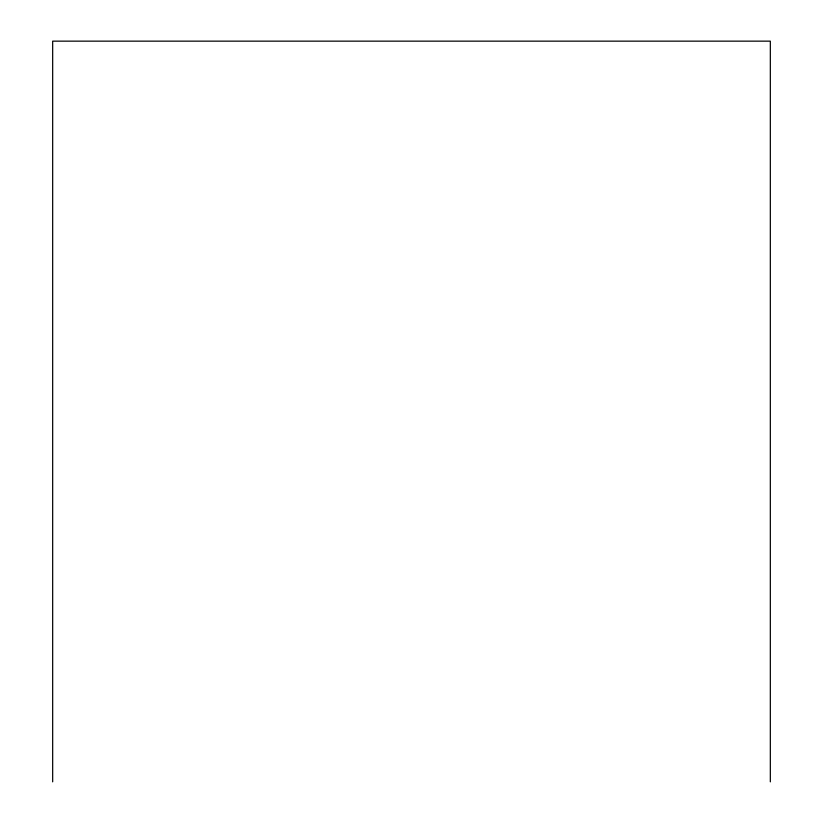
<?xml version="1.0" encoding="UTF-8"?>
<svg xmlns="http://www.w3.org/2000/svg" width="823" height="823" viewBox="0 0 823 823"><rect width="100%" height="100%" fill="white"/><g stroke="black" fill="none" stroke-linecap="round" stroke-linejoin="round"><path stroke-width="1.23" d="M770.328 781.85L770.328 41.15L52.672 41.15L52.672 781.85"/></g></svg>
